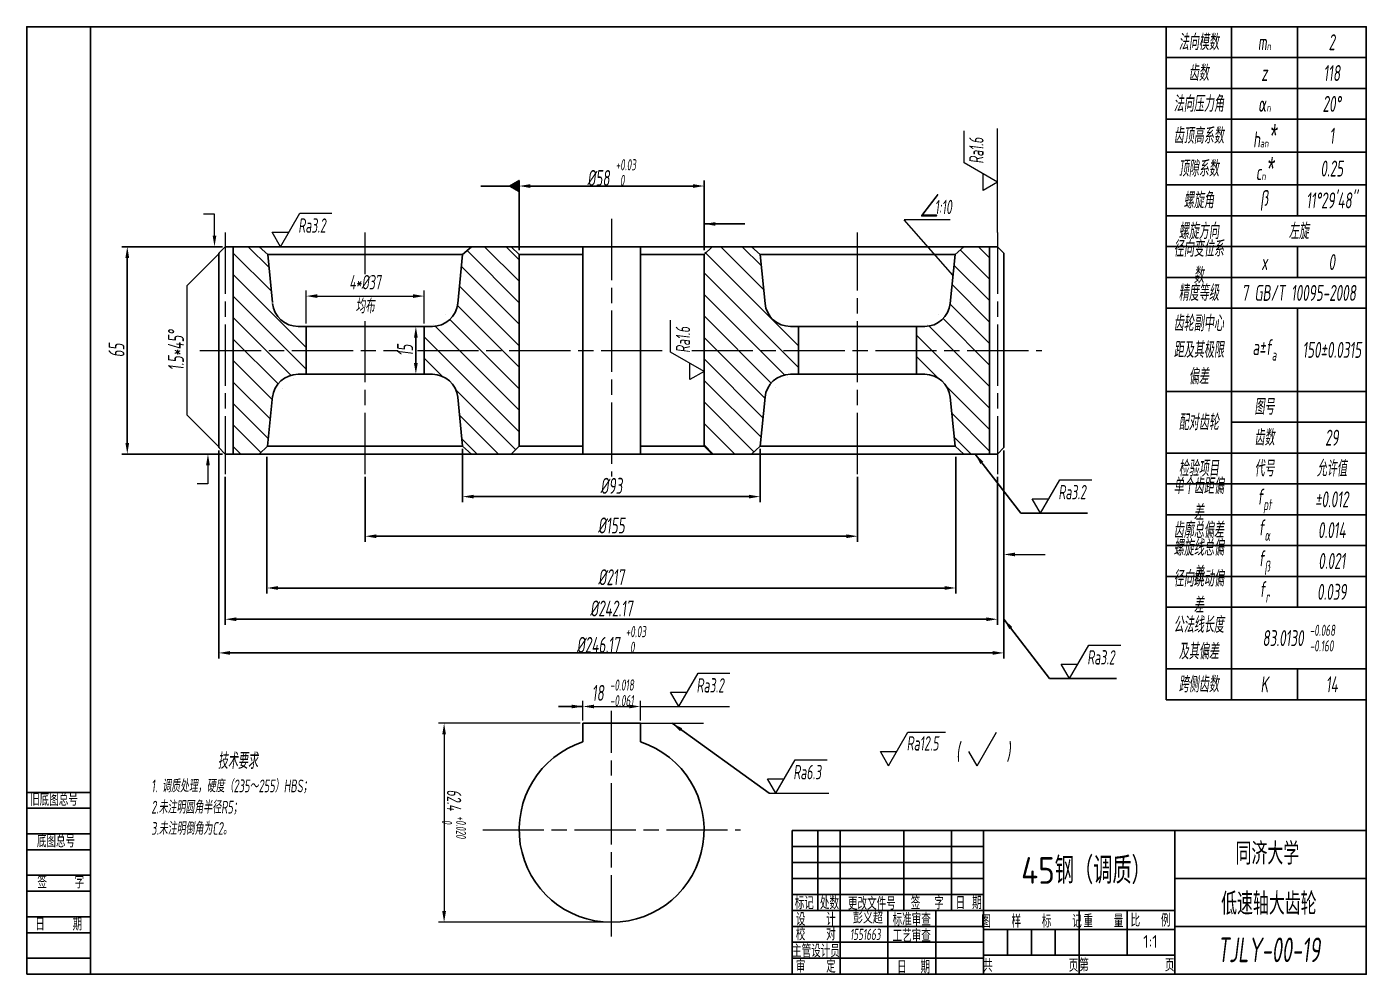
# Model space of a CAD drawing. Extents: x 6161 to 8470, y 661 to 1010.
# Drawn here: x 6890.4 to 7310.4, y 712.8 to 1009.8 of the extents above; entities that cross this region are included whole.
import ezdxf
from ezdxf.enums import TextEntityAlignment as Align

# ---------------------------------------------------------------- set-up
doc = ezdxf.new("R2010")
doc.units = 0
doc.header["$LTSCALE"] = 0.8
doc.linetypes.add('ACAD_ISO08W100', pattern=[36, 24, -3, 6, -3])
doc.layers.get('0').update_dxf_attribs({"linetype": 'CONTINUOUS'})
doc.layers.get('Defpoints').update_dxf_attribs({"linetype": 'CONTINUOUS'})
doc.layers.add('OBJ', color=7, linetype='CONTINUOUS')
doc.layers.add('OTH', color=3, linetype='CONTINUOUS')
for name, color, linetype, lineweight in [('zhongxin', 1, 'ACAD_ISO08W100', 9), ('标注', 5, 'CONTINUOUS', 9), ('粗实线', 7, 'CONTINUOUS', 25), ('细实线 波浪线', 3, 'CONTINUOUS', 9)]:
    doc.layers.add(name, color=color, linetype=linetype, lineweight=lineweight)
doc.styles.get("Standard").update_dxf_attribs({"font": 'gbenor.shx', "width": 0.7, "oblique": 7, "height": 5, "bigfont": 'gbcbig.shx'})
doc.styles.add('工程字', font='gbenor.shx', dxfattribs={"bigfont": 'gbcbig.shx'})
doc.dimstyles.new('GB-35', dxfattribs={"dimtxt": 4.5, "dimasz": 3.5, "dimexe": 1.75, "dimexo": 0.875, "dimgap": 0.875, "dimtad": 1, "dimdsep": 46, "dimtxsty": 'Standard', "dimcen": 3.5, "dimadec": 0, "dimazin": 0, "dimtfac": 0.7, "dimtmove": 0, "dimatfit": 3, "dimfxl": 1, "dimtzin": 0, "dimarcsym": 0})

# ---------------------------------------------------------------- blocks, each defined once
blk = doc.blocks.new('*D7')
at = {"layer": 'Defpoints', "color": 0, "transparency": 16777216}
for p in [(7102.81, 959.86), (7044.81, 938.85), (7102.81, 938.85)]:
    blk.add_point(p, dxfattribs=at)
at = {"layer": '标注', "color": 0, "lineweight": -2, "transparency": 16777216}
for p, q in [((7044.81, 939.72), (7044.81, 961.61)), ((7048.31, 959.86), (7099.31, 959.86)), ((7102.81, 939.72), (7102.81, 961.61))]:
    blk.add_line(p, q, dxfattribs=at)
at = {"layer": '标注', "color": 0, "transparency": 16777216}
for points in [[(7048.31, 960.44), (7048.31, 959.27), (7044.81, 959.86)], [(7099.31, 960.44), (7099.31, 959.27), (7102.81, 959.86)]]:
    blk.add_solid(points, dxfattribs=at)
at = {"layer": '标注', "color": 0, "transparency": 16777216, "insert": (7073.81, 964.08), "char_height": 5, "attachment_point": 5}
blk.add_mtext('%%C58 {\\H0.7x;\\S+0.03^  0;}', dxfattribs=at)
blk = doc.blocks.new('*D9')
at = {"layer": 'Defpoints', "color": 0, "transparency": 16777216}
for p in [(7027.08, 878.34), (7120.38, 878.34), (7120.38, 862.5)]:
    blk.add_point(p, dxfattribs=at)
at = {"layer": '标注', "color": 0, "lineweight": -2, "transparency": 16777216}
for p, q in [((7027.08, 877.46), (7027.08, 860.75)), ((7120.38, 877.46), (7120.38, 860.75)), ((7030.58, 862.5), (7116.88, 862.5))]:
    blk.add_line(p, q, dxfattribs=at)
at = {"layer": '标注', "color": 0, "transparency": 16777216}
for points in [[(7030.58, 863.08), (7030.58, 861.92), (7027.08, 862.5)], [(7116.88, 863.08), (7116.88, 861.92), (7120.38, 862.5)]]:
    blk.add_solid(points, dxfattribs=at)
at = {"layer": '标注', "color": 0, "transparency": 16777216, "insert": (7073.73, 865.88), "char_height": 5, "attachment_point": 5}
blk.add_mtext('%%C93', dxfattribs=at)
blk = doc.blocks.new('*D10')
at = {"layer": 'Defpoints', "color": 0, "transparency": 16777216}
for p in [(6996.53, 869.54), (7150.93, 869.54), (7150.93, 850.08)]:
    blk.add_point(p, dxfattribs=at)
at = {"layer": '标注', "color": 0, "lineweight": -2, "transparency": 16777216}
for p, q in [((6996.53, 868.67), (6996.53, 848.33)), ((7150.93, 868.67), (7150.93, 848.33)), ((7000.03, 850.08), (7147.43, 850.08))]:
    blk.add_line(p, q, dxfattribs=at)
at = {"layer": '标注', "color": 0, "transparency": 16777216}
for points in [[(7000.03, 850.66), (7000.03, 849.49), (6996.53, 850.08)], [(7147.43, 850.66), (7147.43, 849.49), (7150.93, 850.08)]]:
    blk.add_solid(points, dxfattribs=at)
at = {"layer": '标注', "color": 0, "transparency": 16777216, "insert": (7073.73, 853.45), "char_height": 5, "attachment_point": 5}
blk.add_mtext('%%C155', dxfattribs=at)
blk = doc.blocks.new('*D8')
at = {"layer": 'Defpoints', "color": 0, "transparency": 16777216}
for p in [(6965.7, 875.85), (7181.73, 875.85), (7181.73, 833.85)]:
    blk.add_point(p, dxfattribs=at)
at = {"layer": '标注', "color": 0, "lineweight": -2, "transparency": 16777216}
for p, q in [((6965.7, 874.97), (6965.7, 832.1)), ((7181.73, 874.97), (7181.73, 832.1)), ((6969.2, 833.85), (7178.23, 833.85))]:
    blk.add_line(p, q, dxfattribs=at)
at = {"layer": '标注', "color": 0, "transparency": 16777216}
for points in [[(6969.2, 834.44), (6969.2, 833.27), (6965.7, 833.85)], [(7178.23, 834.44), (7178.23, 833.27), (7181.73, 833.85)]]:
    blk.add_solid(points, dxfattribs=at)
at = {"layer": '标注', "color": 0, "transparency": 16777216, "insert": (7073.71, 837.23), "char_height": 5, "attachment_point": 5}
blk.add_mtext('%%C217', dxfattribs=at)
blk = doc.blocks.new('*D11')
at = {"layer": 'Defpoints', "color": 0, "transparency": 16777216}
for p in [(6952.65, 869.54), (7194.81, 869.54), (7194.81, 824.05)]:
    blk.add_point(p, dxfattribs=at)
at = {"layer": '标注', "color": 0, "lineweight": -2, "transparency": 16777216}
for p, q in [((6952.65, 868.67), (6952.65, 822.3)), ((7194.81, 868.67), (7194.81, 822.3)), ((6956.15, 824.05), (7191.31, 824.05))]:
    blk.add_line(p, q, dxfattribs=at)
at = {"layer": '标注', "color": 0, "transparency": 16777216}
for points in [[(6956.15, 824.64), (6956.15, 823.47), (6952.65, 824.05)], [(7191.31, 824.64), (7191.31, 823.47), (7194.81, 824.05)]]:
    blk.add_solid(points, dxfattribs=at)
at = {"layer": '标注', "color": 0, "transparency": 16777216, "insert": (7073.73, 827.43), "char_height": 5, "attachment_point": 5}
blk.add_mtext('%%C242.17', dxfattribs=at)
blk = doc.blocks.new('*D12')
at = {"layer": 'Defpoints', "color": 0, "transparency": 16777216}
for p in [(6950.65, 877.85), (7196.81, 877.85), (7196.81, 813.5)]:
    blk.add_point(p, dxfattribs=at)
at = {"layer": '标注', "color": 0, "lineweight": -2, "transparency": 16777216}
for p, q in [((6950.65, 876.97), (6950.65, 811.75)), ((7196.81, 876.97), (7196.81, 811.75)), ((6954.15, 813.5), (7193.31, 813.5))]:
    blk.add_line(p, q, dxfattribs=at)
at = {"layer": '标注', "color": 0, "transparency": 16777216}
for points in [[(6954.15, 814.08), (6954.15, 812.92), (6950.65, 813.5)], [(7193.31, 814.08), (7193.31, 812.92), (7196.81, 813.5)]]:
    blk.add_solid(points, dxfattribs=at)
at = {"layer": '标注', "color": 0, "transparency": 16777216, "insert": (7073.73, 817.72), "char_height": 5, "attachment_point": 5}
blk.add_mtext('%%C246.17 {\\H0.7x;\\S+0.03^  0;}', dxfattribs=at)
blk = doc.blocks.new('*T13')
at = {"layer": '标注', "color": 0, "linetype": 'ByBlock', "lineweight": -2, "transparency": 16777216}
for p, q in [((0, 0), (62.74, 0)), ((0, 0), (0, -210.97)), ((20.5, 0), (20.5, -210.97)), ((41.18, 0), (41.18, -59.25)), ((62.74, 0), (62.74, -210.97)), ((0, -9.67), (62.74, -9.67)), ((0, -19.33), (62.74, -19.33)), ((0, -29), (62.74, -29)), ((0, -39.29), (62.74, -39.29)), ((0, -49.58), (62.74, -49.58)), ((0, -59.25), (62.74, -59.25)), ((0, -68.92), (62.74, -68.92)), ((41.18, -68.92), (41.18, -78.58)), ((0, -78.58), (62.74, -78.58)), ((0, -88.25), (62.74, -88.25)), ((41.18, -88.25), (41.18, -181.97)), ((0, -114.3), (62.74, -114.3)), ((20.5, -123.97), (62.74, -123.97)), ((0, -133.64), (62.74, -133.64)), ((0, -143.3), (62.74, -143.3)), ((0, -152.97), (62.74, -152.97)), ((0, -162.64), (62.74, -162.64)), ((0, -172.3), (62.74, -172.3)), ((0, -181.97), (62.74, -181.97)), ((0, -201.3), (62.74, -201.3)), ((41.18, -201.3), (41.18, -210.97)), ((0, -210.97), (62.74, -210.97))]:
    blk.add_line(p, q, dxfattribs=at)
at = {"layer": '标注', "color": 0, "transparency": 16777216, "char_height": 5, "attachment_point": 5}
for s, insert, width in [('法向模数', (10.25, -4.83), 17.5046), ('m{\\H0.5x;n}', (30.84, -4.83), 17.6741), ('2', (51.96, -4.83), 18.5597), ('齿数', (10.25, -14.5), 17.5046), ('118', (51.96, -14.5), 18.5597), ('z', (30.84, -14.5), 17.6741), ('法向压力角', (10.25, -24.17), 17.5046), ('α{\\H0.5x;n}', (30.84, -24.17), 17.6741), ('20%%D', (51.96, -24.17), 18.5597), ('齿顶高系数', (10.25, -34.15), 17.5046), ('h{\\H0.5x;an\\fArial Narrow|b0|i0|c0|p34;\\H2.9166x;\\C256;*}', (30.84, -34.15), 17.6741), ('1', (51.96, -34.15), 18.5597), ('顶隙系数', (10.25, -44.44), 17.5046), ('c{\\H0.5x;n\\fArial Narrow|b0|i0|c0|p34;\\H2.9166x;\\C256;*}', (30.84, -44.44), 17.6741), ('0.25', (51.96, -44.44), 18.5597), ('螺旋角', (10.25, -54.42), 17.5046), ('β', (30.84, -54.42), 17.6741), ("11%%D29'48''", (51.96, -54.42), 18.5597), ('螺旋方向', (10.25, -64.08), 17.5046), ('左旋', (41.62, -64.08), 39.2337), ('径向变位系数', (10.25, -73.75), 17.5046), ('0', (51.96, -73.75), 18.5597), ('x', (30.84, -73.75), 17.6741), ('精度等级', (10.25, -83.42), 17.5046), ('7 GB/T 10095-2008', (41.62, -83.42), 39.2337), ('齿轮副中心距及其极限偏差', (10.25, -101.28), 17.5046), ('\\A1;a%%Pf{\\H0.7x;\\S^ a;}', (30.84, -101.28), 17.6741), ('150%%P0.0315', (51.96, -101.28), 18.5597), ('图号', (30.84, -119.14), 17.6741), ('配对齿轮', (10.25, -123.97), 17.5046), ('齿数', (30.84, -128.8), 17.6741), ('29', (51.96, -128.8), 18.5597), ('检验项目', (10.25, -138.47), 17.5046), ('代号', (30.84, -138.47), 17.6741), ('允许值', (51.96, -138.47), 18.5597), ('单个齿距偏差', (10.25, -148.14), 17.5046), ('\\A1;f{\\H0.7x;\\S^ pt;}', (30.84, -148.14), 17.6741), ('%%P0.012', (51.96, -148.14), 18.5597), ('齿廓总偏差', (10.25, -157.8), 17.5046), ('\\A1;f{\\H0.7x;\\S^ α;}', (30.84, -157.8), 17.6741), ('0.014', (51.96, -157.8), 18.5597), ('螺旋线总偏差', (10.25, -167.47), 17.5046), ('\\A1;f{\\H0.7x;\\S^ β;}', (30.84, -167.47), 17.6741), ('0.021', (51.96, -167.47), 18.5597), ('径向跳动偏差', (10.25, -177.14), 17.5046), ('\\A1;f{\\H0.7x;\\S^ r;}', (30.84, -177.14), 17.6741), ('0.039', (51.96, -177.14), 18.5597), ('公法线长度及其偏差', (10.25, -191.64), 17.5046), ('\\A1;83.0130 {\\H0.7x;\\S-0.068^ -0.160;}', (41.62, -191.64), 39.2337), ('跨侧齿数', (10.25, -206.14), 17.5046), ('K', (30.84, -206.14), 17.6741), ('14', (51.96, -206.14), 18.5597)]:
    blk.add_mtext(s, dxfattribs=dict(at, insert=insert, width=width))
blk = doc.blocks.new('*D37')
at = {"layer": 'Defpoints', "color": 0, "transparency": 16777216}
for p in [(6921.93, 940.85), (6952.65, 940.85), (6952.65, 875.85)]:
    blk.add_point(p, dxfattribs=at)
at = {"layer": '标注', "color": 0, "lineweight": -2, "transparency": 16777216}
for p, q in [((6951.77, 940.85), (6920.18, 940.85)), ((6921.93, 879.35), (6921.93, 937.35)), ((6951.77, 875.85), (6920.18, 875.85))]:
    blk.add_line(p, q, dxfattribs=at)
at = {"layer": '标注', "color": 0, "transparency": 16777216}
for points in [[(6921.34, 937.35), (6922.51, 937.35), (6921.93, 940.85)], [(6921.34, 879.35), (6922.51, 879.35), (6921.93, 875.85)]]:
    blk.add_solid(points, dxfattribs=at)
at = {"layer": '标注', "color": 0, "transparency": 16777216, "insert": (6918.55, 908.35), "char_height": 5, "attachment_point": 5, "rotation": 90}
blk.add_mtext('65', dxfattribs=at)
blk = doc.blocks.new('*D38')
at = {"layer": 'Defpoints', "color": 0, "transparency": 16777216}
for p in [(7006.46, 915.85), (7006.46, 900.85), (7012.42, 900.85)]:
    blk.add_point(p, dxfattribs=at)
at = {"layer": '标注', "color": 0, "lineweight": -2, "transparency": 16777216}
for p, q in [((7007.33, 915.85), (7014.17, 915.85)), ((7012.42, 912.35), (7012.42, 904.35)), ((7007.33, 900.85), (7014.17, 900.85))]:
    blk.add_line(p, q, dxfattribs=at)
at = {"layer": '标注', "color": 0, "transparency": 16777216}
for points in [[(7011.83, 912.35), (7013, 912.35), (7012.42, 915.85)], [(7011.83, 904.35), (7013, 904.35), (7012.42, 900.85)]]:
    blk.add_solid(points, dxfattribs=at)
at = {"layer": '标注', "color": 0, "transparency": 16777216, "insert": (7009.04, 908.35), "char_height": 5, "attachment_point": 5, "rotation": 90}
blk.add_mtext('15', dxfattribs=at)

msp = doc.modelspace()

# ---------------------------------------------------------------- hatches: boundary and pattern name
at = {"layer": '细实线 波浪线'}
h = msp.add_hatch(dxfattribs=at)
h.set_pattern_fill('ANSI31', color=256, scale=1.5, angle=-90)
h.set_pattern_definition([(315, (4992.531, 759.6543), (3.367596, 3.367596), [])])
edge = h.paths.add_edge_path()
edge.add_line((7184.229, 940.849), (7181.48, 938.362))
edge.add_line((7181.48, 938.362), (7179.95, 923.053))
edge.add_arc((7171.989, 923.849), 8, 270, 354.28941, ccw=False)
edge.add_line((7171.989, 915.849), (7169.429, 915.849))
edge.add_line((7169.429, 915.849), (7169.429, 900.849))
edge.add_line((7169.429, 900.849), (7171.989, 900.849))
edge.add_arc((7171.989, 892.849), 8, 5.71059, 90, ccw=False)
edge.add_line((7179.95, 893.645), (7181.729, 875.849))
edge.add_line((7181.729, 875.849), (7192.312, 875.849))
edge.add_line((7192.312, 875.849), (7192.312, 940.849))
edge.add_line((7192.312, 940.849), (7184.229, 940.849))
edge = h.paths.add_edge_path()
edge.add_line((7117.629, 875.849), (7120.378, 878.337))
edge.add_line((7120.378, 878.337), (7121.909, 893.645))
edge.add_arc((7129.869, 892.849), 8, 90, 174.28941, ccw=False)
edge.add_line((7129.869, 900.849), (7132.429, 900.849))
edge.add_line((7132.429, 900.849), (7132.429, 915.849))
edge.add_line((7132.429, 915.849), (7129.869, 915.849))
edge.add_arc((7129.869, 923.849), 8, 185.71059, 270, ccw=False)
edge.add_line((7121.909, 923.053), (7120.129, 940.849))
edge.add_line((7120.129, 940.849), (7104.812, 940.849))
edge.add_line((7104.812, 940.849), (7102.812, 938.849))
edge.add_line((7102.812, 938.849), (7102.812, 877.849))
edge.add_line((7102.812, 877.849), (7104.812, 875.849))
edge.add_line((7104.812, 875.849), (7117.629, 875.849))
edge = h.paths.add_edge_path()
edge.add_line((6963.259, 875.849), (6965.975, 878.307))
edge.add_line((6965.975, 878.307), (6967.509, 893.645))
edge.add_arc((6975.469, 892.849), 8, 90, 174.28941, ccw=False)
edge.add_line((6975.469, 900.849), (6978.029, 900.849))
edge.add_line((6978.029, 900.849), (6978.029, 915.849))
edge.add_line((6978.029, 915.849), (6975.469, 915.849))
edge.add_arc((6975.469, 923.849), 8, 185.71059, 270, ccw=False)
edge.add_line((6967.509, 923.053), (6965.729, 940.849))
edge.add_line((6965.729, 940.849), (6955.146, 940.849))
edge.add_line((6955.146, 940.849), (6955.146, 875.849))
edge.add_line((6955.146, 875.849), (6963.259, 875.849))
edge = h.paths.add_edge_path()
edge.add_line((7042.312, 875.849), (7044.812, 878.349))
edge.add_line((7044.812, 878.349), (7044.812, 938.849))
edge.add_line((7044.812, 938.849), (7042.812, 940.849))
edge.add_line((7042.812, 940.849), (7029.829, 940.849))
edge.add_line((7029.829, 940.849), (7027.08, 938.362))
edge.add_line((7027.08, 938.362), (7025.55, 923.053))
edge.add_arc((7017.589, 923.849), 8, 270, 354.28941, ccw=False)
edge.add_line((7017.589, 915.849), (7015.029, 915.849))
edge.add_line((7015.029, 915.849), (7015.029, 900.849))
edge.add_line((7015.029, 900.849), (7017.589, 900.849))
edge.add_arc((7017.589, 892.849), 8, 5.71059, 90, ccw=False)
edge.add_line((7025.55, 893.645), (7027.329, 875.849))
edge.add_line((7027.329, 875.849), (7042.312, 875.849))

# ---------------------------------------------------------------- linework, layer by layer
at = {"color": 18, "true_color": 0x000000}
for p in [(6910.417, 1009.781), (6910.417, 961.281)]:
    msp.add_line(p, (6910.417, 713.019), dxfattribs=at)
at = {"layer": 'OBJ', "color": 18, "true_color": 0x000000}
for p, q in [((7310.417, 757.781), (7130.417, 757.781)), ((7130.417, 712.781), (7130.417, 757.781)), ((7130.417, 712.781), (7130.417, 757.781)), ((7130.417, 757.781), (7130.417, 712.781)), ((7190.417, 757.781), (7190.417, 712.781)), ((7250.417, 757.781), (7250.417, 712.781)), ((7250.417, 742.781), (7310.417, 742.781)), ((7250.417, 732.781), (7130.417, 732.781)), ((7250.417, 727.781), (7310.417, 727.781)), ((7310.417, 712.781), (7130.417, 712.781))]:
    msp.add_line(p, q, dxfattribs=at)
at = {"layer": 'OTH', "color": 18, "true_color": 0x000000}
for p, q in [((6890.417, 769.781), (6910.417, 769.781)), ((6890.417, 764.781), (6910.417, 764.781)), ((6890.417, 756.781), (6910.417, 756.781)), ((7138.417, 757.781), (7138.417, 732.781)), ((7145.417, 732.781), (7145.417, 757.781)), ((7165.417, 757.781), (7165.417, 732.781)), ((7180.417, 757.781), (7180.417, 732.781)), ((7190.417, 752.781), (7130.417, 752.781)), ((6890.417, 751.781), (6910.417, 751.781)), ((7190.417, 747.781), (7130.417, 747.781)), ((6890.417, 743.781), (6910.417, 743.781)), ((7190.417, 742.781), (7130.417, 742.781)), ((6890.417, 738.781), (6910.417, 738.781)), ((7190.417, 737.781), (7130.417, 737.781)), ((7145.417, 732.781), (7145.417, 712.781)), ((7160.417, 712.781), (7160.417, 732.781)), ((7175.417, 732.781), (7175.417, 712.781)), ((7220.417, 732.781), (7220.417, 712.781)), ((7235.417, 732.781), (7235.417, 718.781)), ((6890.417, 730.781), (6910.417, 730.781)), ((7190.417, 727.781), (7130.417, 727.781)), ((7190.417, 726.781), (7250.417, 726.781)), ((7197.917, 726.781), (7197.917, 718.781)), ((7205.417, 726.781), (7205.417, 718.781)), ((7212.917, 726.781), (7212.917, 718.781)), ((6890.417, 725.781), (6910.417, 725.781)), ((7190.417, 722.781), (7130.417, 722.781)), ((7190.417, 718.781), (7250.417, 718.781)), ((6890.417, 717.781), (6910.417, 717.781)), ((6890.417, 717.781), (6910.417, 717.781)), ((7190.417, 717.781), (7130.417, 717.781))]:
    msp.add_line(p, q, dxfattribs=at)
msp.add_lwpolyline([(6890.417, 712.781), (7310.417, 712.781), (7310.417, 1009.781), (6890.417, 1009.781)], close=True, dxfattribs=at)
at = {"layer": 'zhongxin'}
for p, q in [((7073.812, 949.592), (7073.812, 868.825)), ((6952.646, 945.276), (6952.646, 869.545)), ((6996.529, 932.275), (6996.529, 945.276)), ((7150.929, 869.545), (7150.929, 945.276)), ((7194.812, 945.276), (7194.812, 869.545)), ((6996.529, 869.545), (6996.529, 918.305)), ((6944.713, 908.349), (7006.838, 908.349)), ((7012.88, 908.349), (7089.867, 908.349)), ((7098.919, 908.349), (7208.704, 908.349)), ((7073.812, 724.621), (7073.812, 795.391)), ((7033.389, 758.047), (7114.236, 758.047))]:
    msp.add_line(p, q, dxfattribs=at)
at = {"layer": '标注'}
for p, q in [((7184.312, 967.149), (7184.312, 977.17)), ((7194.812, 945.276), (7194.812, 977.846)), ((7194.812, 961.087), (7184.312, 967.149)), ((7190.312, 958.488), (7190.312, 963.685)), ((7194.812, 961.087), (7190.312, 958.488)), ((6969.971, 940.849), (6976.033, 951.349)), ((6976.033, 951.349), (6986.055, 951.349)), ((7179.945, 949.299), (7165.523, 949.299)), ((7180.839, 931.951), (7165.523, 949.299)), ((6969.971, 940.849), (6967.373, 945.349)), ((6967.373, 945.349), (6972.569, 945.349)), ((6950.812, 938.849), (6940.554, 928.591)), ((6940.554, 928.591), (6940.554, 888.108)), ((6978.029, 916.724), (6978.029, 927.118)), ((6981.529, 925.368), (7011.529, 925.368)), ((7015.029, 916.724), (7015.029, 927.118)), ((6997.404, 915.849), (7008.674, 915.849)), ((7092.312, 907.829), (7092.312, 917.85)), ((7102.812, 901.767), (7092.312, 907.829)), ((7098.312, 899.169), (7098.312, 904.365)), ((6997.404, 900.849), (7008.674, 900.849)), ((7102.812, 901.767), (7098.312, 899.169)), ((6950.812, 877.849), (6940.554, 888.108)), ((7208.316, 857.277), (7214.378, 867.777)), ((7214.378, 867.777), (7224.399, 867.777)), ((7208.316, 857.277), (7205.718, 861.777)), ((7205.718, 861.777), (7210.914, 861.777)), ((7200.312, 844.363), (7209.792, 844.363)), ((7217.366, 805.48), (7223.428, 815.98)), ((7223.428, 815.98), (7233.449, 815.98)), ((7094.838, 796.702), (7100.9, 807.202)), ((7100.9, 807.202), (7110.921, 807.202)), ((7217.366, 805.48), (7214.768, 809.98)), ((7214.768, 809.98), (7219.964, 809.98)), ((7064.812, 792.322), (7064.812, 798.452)), ((7082.812, 792.322), (7082.812, 798.452)), ((7094.838, 796.702), (7092.24, 801.202)), ((7092.24, 801.202), (7097.436, 801.202)), ((7068.312, 796.702), (7079.312, 796.702)), ((7082.812, 796.702), (7110.731, 796.702)), ((7063.937, 791.447), (7019.531, 791.447)), ((7082.812, 791.447), (7102.657, 791.447)), ((7021.281, 787.947), (7021.281, 732.547)), ((7160.672, 778.128), (7166.734, 788.628)), ((7166.734, 788.628), (7178.479, 788.628)), ((7188.382, 778.128), (7194.444, 788.628)), ((7188.382, 778.128), (7194.444, 788.628)), ((7160.672, 778.128), (7158.074, 782.628)), ((7158.074, 782.628), (7163.27, 782.628)), ((7188.382, 778.128), (7185.784, 782.628)), ((7188.382, 778.128), (7185.784, 782.628)), ((7125.256, 769.508), (7131.318, 780.008)), ((7131.318, 780.008), (7141.339, 780.008)), ((7125.256, 769.508), (7122.658, 774.008)), ((7122.658, 774.008), (7127.854, 774.008)), ((7123.173, 769.508), (7141.876, 769.508)), ((7072.937, 729.047), (7019.531, 729.047))]:
    msp.add_line(p, q, dxfattribs=at)
for points in [[(6949.274, 944.349), (6949.274, 951.064), (6945.867, 951.064)], [(6947.229, 872.349), (6947.229, 866.47), (6943.822, 866.47)]]:
    msp.add_lwpolyline(points, dxfattribs=at)
for points in [[(6949.857, 944.349), (6949.274, 940.849), (6948.691, 944.349)], [(6981.529, 925.951), (6981.529, 924.785), (6978.029, 925.368)], [(7011.529, 925.951), (7011.529, 924.785), (7015.029, 925.368)], [(6946.645, 872.349), (6947.229, 875.849), (6947.812, 872.349)], [(7200.312, 843.779), (7196.812, 844.363), (7200.312, 844.946)], [(7068.312, 797.285), (7068.312, 796.118), (7064.812, 796.702)], [(7079.312, 797.285), (7079.312, 796.118), (7082.812, 796.702)], [(7020.698, 787.947), (7021.864, 787.947), (7021.281, 791.447)], [(7020.698, 732.547), (7021.864, 732.547), (7021.281, 729.047)]]:
    msp.add_solid(points, dxfattribs=at)
at = {"layer": '粗实线'}
for p, q in [((6952.646, 940.849), (6950.646, 938.849)), ((6952.646, 940.849), (6964.759, 940.849)), ((6955.146, 940.849), (6955.146, 875.849)), ((6963.259, 940.849), (6966.008, 938.362)), ((6964.759, 940.849), (7029.829, 940.849)), ((7027.08, 938.362), (7029.829, 940.849)), ((7194.812, 940.849), (7029.829, 940.849)), ((7042.312, 940.849), (7044.812, 938.349)), ((7064.812, 940.849), (7064.812, 875.849)), ((7082.812, 875.849), (7082.812, 940.849)), ((7105.312, 940.849), (7102.812, 938.349)), ((7117.629, 940.849), (7105.312, 940.849)), ((7117.629, 940.849), (7120.378, 938.362)), ((7181.48, 938.362), (7184.229, 940.849)), ((7184.229, 940.849), (7192.312, 940.849)), ((7192.312, 940.849), (7192.312, 875.849)), ((7194.812, 940.849), (7196.812, 938.849)), ((6950.646, 938.849), (6950.646, 877.849)), ((6966.008, 938.362), (6967.509, 923.35)), ((6966.008, 938.362), (7027.08, 938.362)), ((7027.08, 938.362), (7025.55, 923.053)), ((7044.812, 938.349), (7044.812, 878.349)), ((7044.812, 938.349), (7064.812, 938.349)), ((7082.812, 938.349), (7102.812, 938.349)), ((7102.812, 938.349), (7102.812, 878.349)), ((7120.378, 938.362), (7121.909, 923.053)), ((7120.378, 938.362), (7181.48, 938.362)), ((7181.48, 938.362), (7179.95, 923.053)), ((7196.812, 938.849), (7196.812, 877.849)), ((6975.469, 915.849), (7017.589, 915.849)), ((6978.029, 915.849), (6978.029, 900.849)), ((7015.029, 915.849), (7015.029, 900.849)), ((7171.989, 915.849), (7129.869, 915.849)), ((7132.429, 915.849), (7132.429, 900.849)), ((7169.429, 915.849), (7169.429, 900.849)), ((6975.469, 900.849), (7017.589, 900.849)), ((7171.989, 900.849), (7129.869, 900.849)), ((6965.942, 878.278), (6967.509, 893.943)), ((7027.08, 878.337), (7025.55, 893.645)), ((7120.378, 878.337), (7121.909, 893.645)), ((7181.48, 878.337), (7179.95, 893.645)), ((6950.646, 877.849), (6952.646, 875.849)), ((6963.259, 875.849), (6965.942, 878.278)), ((7027.08, 878.337), (6966.008, 878.337)), ((7027.08, 878.337), (7029.829, 875.849)), ((7042.312, 875.849), (7044.812, 878.349)), ((7064.812, 878.349), (7044.812, 878.349)), ((7102.812, 878.349), (7082.812, 878.349)), ((7105.312, 875.849), (7102.812, 878.349)), ((7117.629, 875.849), (7120.378, 878.337)), ((7181.48, 878.337), (7120.378, 878.337)), ((7181.48, 878.337), (7184.229, 875.849)), ((7196.812, 877.849), (7194.812, 875.849)), ((6952.646, 875.849), (7042.812, 875.849)), ((7104.812, 875.849), (7042.812, 875.849)), ((7073.729, 875.849), (7073.646, 875.849)), ((7194.812, 875.849), (7101.146, 875.849)), ((7064.812, 785.615), (7064.812, 791.447)), ((7064.812, 791.447), (7082.812, 791.447)), ((7082.812, 791.447), (7082.812, 785.615))]:
    msp.add_line(p, q, dxfattribs=at)
for centre, radius, start, end in [((6975.469, 923.849), 8, 185.71059, 270), ((7017.589, 923.849), 8, 270, 354.28941), ((7129.869, 923.849), 8, 185.71059, 270), ((7171.989, 923.849), 8, 270, 354.28941), ((6975.469, 892.849), 8, 90, 174.28941), ((7017.589, 892.849), 8, 5.71059, 90), ((7129.869, 892.849), 8, 90, 174.28941), ((7171.989, 892.849), 8, 5.71059, 90), ((7073.812, 758.047), 29, 108.08001, 71.91999)]:
    msp.add_arc(centre, radius, start, end, dxfattribs=at)

# ---------------------------------------------------------------- block references
msp.add_blockref('*T13', (7247.679, 1009.781))

# ---------------------------------------------------------------- texts
at = {"layer": 'OTH', "color": 18, "true_color": 0x000000, "style": '工程字'}
for s, height, p in [('旧底图总号', 4, (6891.457, 765.555)), ('底图总号', 4, (6893.577, 752.53)), ('同济大学', 6.9343, (7269.43, 747.136)), ('45钢（调质）', 8.366, (7202.21, 741.14)), ('签    字', 4, (6893.74, 739.667)), ('低速轴大齿轮', 6.9343, (7264.918, 731.413)), ('日    期', 4, (6893.087, 726.479))]:
    msp.add_text(s, height=height, dxfattribs=at).set_placement(p)
for s, p in [('标记', (7134.218, 735.327)), ('处数', (7142.104, 735.327)), ('更改文件号', (7155.413, 735.17)), ('签  字', (7172.787, 735.306)), ('日 期', (7185.745, 735.345)), ('设   计', (7137.816, 730.193)), ('标准审查', (7167.899, 730.175)), ('图   样   标   记', (7205.442, 729.611)), ('重   量', (7227.996, 729.667)), ('比   例', (7242.782, 729.875)), ('校   对', (7137.816, 725.569)), ('工艺审查', (7167.899, 725.095)), ('主管设计员', (7137.864, 720.305)), ('审   定', (7137.816, 715.453)), ('日  期', (7168.493, 715.208)), ('共           页', (7205.2, 715.714)), ('第           页', (7235.355, 715.842))]:
    msp.add_text(s, height=4, dxfattribs=at).set_placement(p, align=Align.MIDDLE)
at = {"layer": 'OTH', "color": 18, "true_color": 0x000000, "oblique": 7, "width": 0.7}
msp.add_text('TJLY-00-19', height=7.7345, dxfattribs=at).set_placement((7263.77, 716.553))
at = {"layer": 'OTH', "color": 18, "true_color": 0x000000, "insert": (7240.509, 725.042), "char_height": 4, "attachment_point": 1, "style": '工程字'}
msp.add_mtext_dynamic_manual_height_columns('1:1', width=7.29992, gutter_width=25, heights=[0], dxfattribs=at)
at = {"layer": '标注', "oblique": 7, "width": 0.7}
msp.add_text('(       )', height=5.5, rotation=360, dxfattribs=at).set_placement((7181.821, 779.864))
at = {"layer": '标注', "char_height": 4.5, "width": 17.89203, "attachment_point": 5, "rotation": 90}
for insert in [(7188.18, 970.978), (7096.18, 911.658)]:
    msp.add_mtext('Ra1.6', dxfattribs=dict(at, insert=insert))
at = {"layer": '标注', "width": 5.59873, "attachment_point": 1}
for s, insert, char_height in [('∠', (7170.47, 957.241), 7), ('1:10', (7175.112, 955.55), 4.5)]:
    msp.add_mtext(s, dxfattribs=dict(at, insert=insert, char_height=char_height))
at = {"layer": '标注', "attachment_point": 5}
for s, insert, char_height in [('Ra3.2', (6979.863, 947.482), 4.5), ('4*%%C37 \\P均布', (6996.529, 925.954), 4.5), ('Ra3.2', (7218.207, 863.909), 4.5), ('Ra3.2', (7227.257, 812.112), 4.5), ('\\A1;18 {\\H0.7x;\\S-0.018^ -0.061;}', (7074.208, 800.982), 5), ('Ra3.2', (7104.729, 803.334), 4.5), ('Ra12.5', (7171.339, 785.149), 4.5), ('Ra6.3', (7135.147, 776.14), 4.5)]:
    msp.add_mtext(s, dxfattribs=dict(at, insert=insert, char_height=char_height))
for s, insert, char_height, rotation in [('1.5*45%%D', (6937.179, 908.349), 5, 90), ('\\A1;62.4 {\\H0.7x;\\S+0.020^  0;}', (7024.406, 763.008), 4.5, 270)]:
    msp.add_mtext(s, dxfattribs=dict(at, insert=insert, char_height=char_height, rotation=rotation))
at = {"layer": '标注', "attachment_point": 1}
for s, width, insert, char_height in [('           技术要求\\P{\\H0.8x;1. 调质处理，硬度（235～255）HBS；\\P2.未注明圆角半径R5；\\P3.未注明倒角为C2。}', 56.29251, (6929.44, 782.147), 5), ('1551663', 9.45107, (7148.54, 727.019), 3.5)]:
    msp.add_mtext_dynamic_manual_height_columns(s, width=width, gutter_width=25, heights=[0], dxfattribs=dict(at, insert=insert, char_height=char_height))
at = {"layer": '标注', "insert": (7149.436, 732.169), "char_height": 3.5, "attachment_point": 1, "style": '工程字'}
msp.add_mtext_dynamic_manual_height_columns('彭义超', width=9.45107, gutter_width=25, heights=[0], dxfattribs=at)

# ---------------------------------------------------------------- dimensions: what is measured, and where the dimension line sits
at = {"layer": '标注'}
for base, p1, p2, text, picture, middle in [((7102.812, 959.858), (7044.812, 938.849), (7102.812, 938.849), '%%C58 {\\H0.7x;\\S+0.03^  0;}', '*D7', (7073.812, 959.858)), ((7196.812, 813.501), (6950.646, 877.849), (7196.812, 877.849), '%%C<> {\\H0.7x;\\S+0.03^  0;}', '*D12', (7073.729, 813.501)), ((7181.729, 833.852), (6965.699, 875.849), (7181.729, 875.849), '%%C217', '*D8', (7073.714, 833.852)), ((7194.812, 824.052), (6952.646, 869.545), (7194.812, 869.545), '%%C242.17', '*D11', (7073.729, 824.052))]:
    dim = msp.add_linear_dim(base=base, p1=p1, p2=p2, text=text, dimstyle='GB-35', dxfattribs=at)
    dim.commit()
    dim.dimension.update_dxf_attribs({"geometry": picture, "text_midpoint": middle, "dimtype": 160})
dim = msp.add_linear_dim(base=(6921.927, 940.849), p1=(6952.646, 875.849), p2=(6952.646, 940.849), angle=90, dimstyle='GB-35', dxfattribs=at)
dim.commit()
dim.dimension.update_dxf_attribs({"geometry": '*D37', "text_midpoint": (6921.927, 908.349), "dimtype": 160})
dim = msp.add_linear_dim(base=(7012.418, 900.849), p1=(7006.459, 915.849), p2=(7006.459, 900.849), angle=90, dimstyle='GB-35', dxfattribs=at)
dim.commit()
dim.dimension.update_dxf_attribs({"geometry": '*D38', "text_midpoint": (7009.043, 908.349)})
for base, p1, p2, text, picture, middle in [((7120.378, 862.5), (7027.08, 878.337), (7120.378, 878.337), '%%C93', '*D9', (7073.729, 865.875)), ((7150.929, 850.076), (6996.529, 869.545), (7150.929, 869.545), '%%C155', '*D10', (7073.729, 853.451))]:
    dim = msp.add_linear_dim(base=base, p1=p1, p2=p2, text=text, dimstyle='GB-35', dxfattribs=at)
    dim.commit()
    dim.dimension.update_dxf_attribs({"geometry": picture, "text_midpoint": middle})

# ---------------------------------------------------------------- leaders
for points, override in [([(7044.812, 959.858), (7034.583, 959.858), (7032.752, 959.858)], {"dimgap": 0.875, "dimtad": 0, "dimldrblk": 'DatumFilled'}), ([(7102.812, 947.979), (7115.585, 947.979), (7112.085, 947.979), (7115.585, 947.979)], {"dimgap": 0.875, "dimtad": 0}), ([(7187.763, 875.849), (7202.106, 857.277), (7223.043, 857.277)], {"dimgap": 0.875, "dimtad": 0}), ([(7196.812, 824.052), (7211.156, 805.48), (7232.092, 805.48)], {"dimgap": 0.875, "dimtad": 0}), ([(7064.812, 796.702), (7057.117, 796.702)], {"dimgap": 0.875, "dimtad": 0}), ([(7092.735, 791.447), (7123.173, 769.508)], {"dimgap": 0.875, "dimtad": 0})]:
    msp.add_leader(points, dimstyle='GB-35', override=override, dxfattribs=at)

doc.saveas('drawing.dxf')
